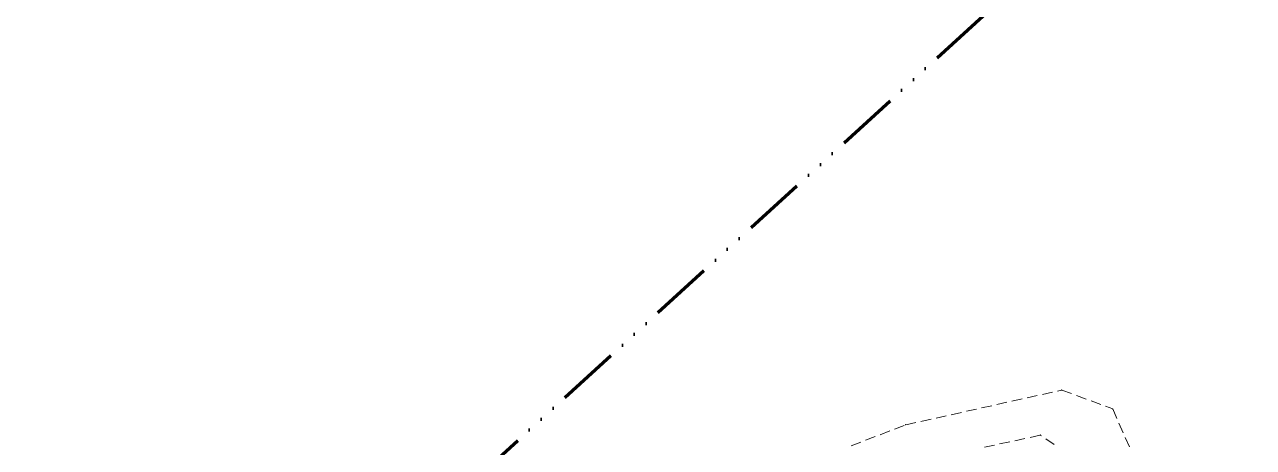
# Model space of a CAD drawing. Header units: millimetres. Extents: x 614452 to 616952, y 4151662 to 4153442.
# Drawn here: x 615471.6 to 615708.8, y 4152742 to 4152823.5 of the extents above; entities that cross this region are included whole.
import ezdxf
from ezdxf.xclip import XClip

# ---------------------------------------------------------------- set-up
doc = ezdxf.new("R2010")
doc.units = ezdxf.units.MM
doc.header["$XCLIPFRAME"] = 2
doc.linetypes.add('ACAD_ISO14W100', pattern=[24, 12, -3, 0, -3, 0, -3, 0, -3])
for name, color, linetype, lineweight in [('06_DETAY_SNR_PAFTA', 26, 'Continuous', 0), ('NOKTA_DETAY_YENI', 171, 'Continuous', 0), ('TRAFO_BOLGE_TUM', 254, 'ACAD_ISO14W100', 70)]:
    doc.layers.add(name, color=color, linetype=linetype, lineweight=lineweight)

# ---------------------------------------------------------------- blocks, each defined once
blk = doc.blocks.new('fggg')
at = {"layer": '06_DETAY_SNR_PAFTA', "color": 252}
for p, q in [((615665.1, 4152751.54, 0.95), (615667.05, 4152751.97, 0.95)), ((615668.03, 4152752.19, 0.95), (615669.98, 4152752.62, 0.95)), ((615670.95, 4152752.84, 0.95), (615671.79, 4152753.03, 0.95)), ((615671.79, 4152753.03, 0.95), (615673.67, 4152752.33, 0.95)), ((615674.6, 4152751.98, 0.95), (615676.48, 4152751.29, 0.95)), ((615656.31, 4152749.58, 0.95), (615658.27, 4152750.01, 0.95)), ((615659.24, 4152750.23, 0.95), (615661.19, 4152750.67, 0.95)), ((615662.17, 4152750.88, 0.95), (615664.12, 4152751.32, 0.95)), ((615677.42, 4152750.94, 0.95), (615679.29, 4152750.24, 0.95)), ((615680.23, 4152749.89, 0.95), (615681.61, 4152749.38, 0.95)), ((615644.6, 4152746.97, 0.95), (615646.55, 4152747.4, 0.95)), ((615647.53, 4152747.62, 0.95), (615649.48, 4152748.06, 0.95)), ((615650.46, 4152748.27, 0.95), (615652.41, 4152748.71, 0.95)), ((615653.38, 4152748.93, 0.95), (615655.34, 4152749.36, 0.95)), ((615681.61, 4152749.38, 0.95), (615682.41, 4152747.54, 0.95)), ((615636.73, 4152744.41, 0.95), (615638.59, 4152745.13, 0.95)), ((615639.53, 4152745.49, 0.95), (615641.39, 4152746.21, 0.95)), ((615641.67, 4152746.32, 0.95), (615643.62, 4152746.75, 0.95)), ((615682.82, 4152746.63, 0.95), (615683.62, 4152744.8, 0.95)), ((615631.13, 4152742.25, 0.95), (615633, 4152742.97, 0.95)), ((615633.93, 4152743.33, 0.95), (615635.8, 4152744.05, 0.95)), ((615658.82, 4152742.41, 0.95), (615656.86, 4152741.99, 0.95)), ((615661.75, 4152743.05, 0.95), (615659.79, 4152742.63, 0.95)), ((615664.68, 4152743.69, 0.95), (615662.72, 4152743.26, 0.95)), ((615667.61, 4152744.33, 0.95), (615665.66, 4152743.9, 0.95)), ((615667.85, 4152744.17, 0.95), (615667.61, 4152744.33, 0.95)), ((615670.34, 4152742.5, 0.95), (615668.68, 4152743.61, 0.95)), ((615684.02, 4152743.88, 0.95), (615684.83, 4152742.05, 0.95))]:
    blk.add_line(p, q, dxfattribs=at)
for p in [(615671.79, 4152753.03, 681.65), (615671.79, 4152753.03, 681.65), (615681.61, 4152749.38, 681.23), (615681.61, 4152749.38, 681.23), (615641.67, 4152746.32, 682.66), (615641.67, 4152746.32, 682.66), (615667.61, 4152744.33, 681.31), (615667.61, 4152744.33, 681.31)]:
    blk.add_point(p, dxfattribs=at)
at = {"layer": 'NOKTA_DETAY_YENI', "color": 252}
for p in [(615671.79, 4152753.03, 681.65), (615681.61, 4152749.38, 681.23), (615641.67, 4152746.32, 682.66), (615667.61, 4152744.33, 681.31)]:
    blk.add_point(p, dxfattribs=at)

msp = doc.modelspace()

# ---------------------------------------------------------------- linework, layer by layer
at = {"layer": 'TRAFO_BOLGE_TUM', "flags": 128}
msp.add_lwpolyline([(615486.15, 4152669.73), (615486.14, 4152669.74), (616077.97, 4153209.43), (616078.15, 4153209.6), (616079.01, 4153210.2), (616079.07, 4153210.22), (616079.06, 4153210.23), (616244.06, 4153303.22), (616244.96, 4153303.63), (616245.97, 4153303.9), (616247.01, 4153303.99), (616248.05, 4153303.9), (616248.33, 4153303.83), (616248.33, 4153303.84), (616279.31, 4153296.85), (616280.04, 4153296.64), (616280.99, 4153296.2), (616281.85, 4153295.6), (616282.59, 4153294.86), (616283.19, 4153294), (616283.63, 4153293.05), (616283.9, 4153292.04), (616283.99, 4153291), (616283.9, 4153289.96), (616283.63, 4153288.95), (616283.19, 4153288.01), (616283.19, 4153288.01), (615803.49, 4152453.53), (615803.48, 4152453.52), (615803.31, 4152453.28), (615803.33, 4152453.27), (615607.27, 4152149.14), (615606.83, 4152148.54), (615606.09, 4152147.8), (615605.23, 4152147.2), (615604.28, 4152146.75), (615603.27, 4152146.48), (615602.57, 4152146.42), (615602.57, 4152146.4), (615216.37, 4152124.26), (615216.03, 4152124.25), (615214.99, 4152124.34), (615213.97, 4152124.61), (615213.03, 4152125.05), (615212.17, 4152125.65), (615211.43, 4152126.39), (615210.83, 4152127.25), (615210.39, 4152128.2), (615210.12, 4152129.21), (615210.03, 4152130.25), (615210.12, 4152131.29), (615210.39, 4152132.3), (615210.7, 4152132.98), (615210.69, 4152132.98), (615484.84, 4152668.05), (615484.98, 4152668.31), (615485.58, 4152669.17), (615486.15, 4152669.73), (615486.15, 4152669.73)], dxfattribs=at)

# ---------------------------------------------------------------- block references
ref = msp.add_blockref('fggg', (0, 0))
XClip(ref).set_block_clipping_path([(615240.7433106549, 4153442.5), (615240.7433106545, 4152542.5), (614452.5, 4152542.5), (614452.5, 4151662.5), (616764.340303037, 4151662.5), (616764.340303037, 4152542.5), (616327.5, 4152542.5), (616327.5, 4153442.5)])

doc.saveas('drawing.dxf')
